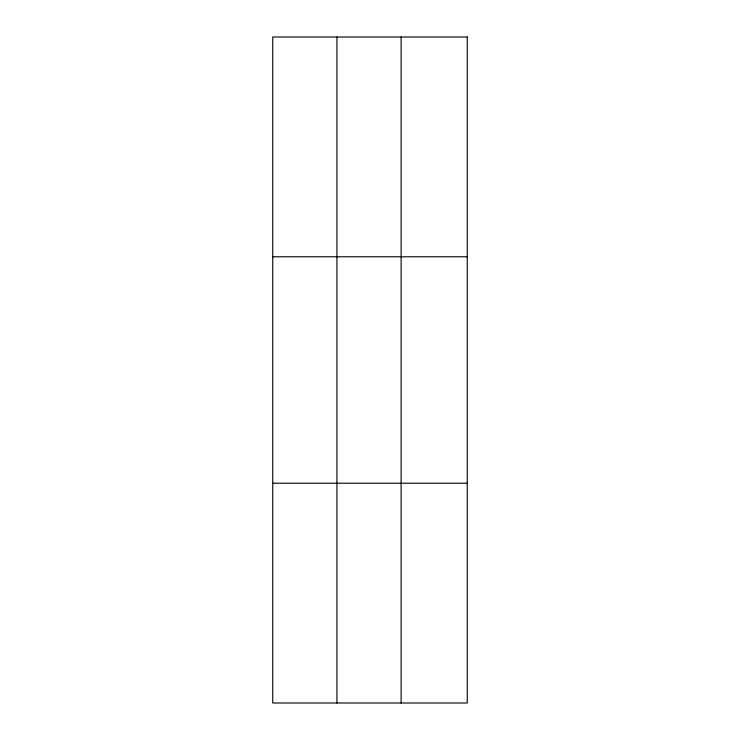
<?xml version="1.0" encoding="UTF-8"?>
<svg xmlns="http://www.w3.org/2000/svg" width="740" height="740" viewBox="0 0 740 740"><rect width="100%" height="100%" fill="white"/><g stroke="black" fill="none" stroke-linecap="round" stroke-linejoin="round"><path stroke-width="1.11" d="M336.931 37L336.931 703M401.126 37L401.126 703M272.746 256.78L467.255 256.78M272.746 483.22L467.255 483.22M467.255 37L467.255 703L272.746 703L272.746 37L467.255 37"/></g></svg>
